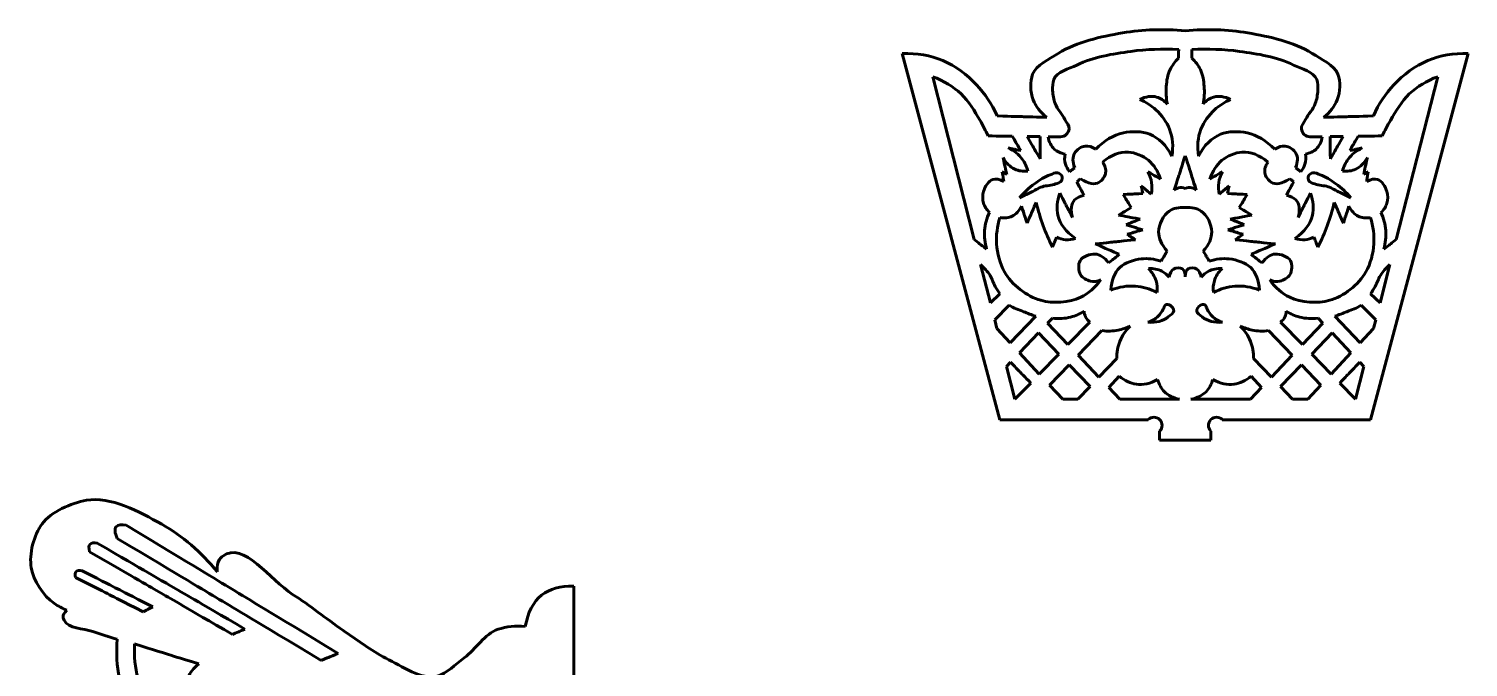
# Model space of a CAD drawing. Header units: millimetres. Extents: x -143 to 138, y -7 to 318.
# Drawn here: x -143.4 to 137.9, y 193.7 to 318.3 of the extents above; entities that cross this region are included whole.
import ezdxf

# ---------------------------------------------------------------- set-up
doc = ezdxf.new("R2010")
doc.units = ezdxf.units.MM
doc.linetypes.add('K5LT32771', pattern=[0])

msp = doc.modelspace()

# ---------------------------------------------------------------- linework, layer by layer
at = {"color": 30, "linetype": 'K5LT32771', "lineweight": 60, "true_color": 0xff8000}
for p, q in [((46.37, 242), (27.27, 313.49)), ((118.76, 242), (137.87, 313.49)), ((41.35, 277.19), (33.23, 308.98)), ((123.79, 277.19), (131.9, 308.98)), ((44.5, 264.84), (42.59, 272.3)), ((120.64, 264.84), (122.54, 272.3)), ((44.5, 264.84), (46.37, 266.58)), ((120.64, 264.84), (118.76, 266.58)), ((45.35, 261.5), (48.15, 264.35)), ((48.36, 257.04), (53.36, 262.21)), ((55.69, 260.85), (56.61, 261.83)), ((109.45, 260.85), (108.52, 261.83)), ((116.77, 257.04), (111.78, 262.21)), ((119.79, 261.5), (116.98, 264.35)), ((45.78, 259.81), (45.35, 261.5)), ((45.78, 259.81), (48.36, 257.04)), ((50.2, 255.06), (53.88, 258.95)), ((53.88, 258.95), (57.86, 254.82)), ((55.69, 260.85), (59.66, 256.67)), ((59.66, 256.67), (63.93, 261.07)), ((61.66, 254.58), (66.3, 259.39)), ((103.47, 254.58), (98.83, 259.39)), ((105.47, 256.67), (101.21, 261.07)), ((109.45, 260.85), (105.47, 256.67)), ((111.26, 258.95), (107.28, 254.82)), ((114.94, 255.06), (111.26, 258.95)), ((119.36, 259.81), (116.77, 257.04)), ((119.36, 259.81), (119.79, 261.5)), ((47.67, 252.39), (48.45, 253.22)), ((50.2, 255.06), (54.06, 250.91)), ((54.06, 250.91), (57.86, 254.82)), ((61.66, 254.58), (65.72, 250.31)), ((65.72, 250.31), (69.21, 253.92)), ((99.41, 250.31), (95.93, 253.92)), ((103.47, 254.58), (99.41, 250.31)), ((111.07, 250.91), (107.28, 254.82)), ((114.94, 255.06), (111.07, 250.91)), ((117.46, 252.39), (116.68, 253.22)), ((49.3, 246), (47.67, 252.39)), ((56.06, 248.76), (59.88, 252.73)), ((59.88, 252.73), (63.97, 248.48)), ((67.64, 248.3), (69.68, 250.49)), ((97.5, 248.3), (95.46, 250.49)), ((105.26, 252.73), (101.17, 248.48)), ((109.08, 248.76), (105.26, 252.73)), ((115.83, 246), (117.46, 252.39)), ((49.3, 246), (52.37, 249.16)), ((56.06, 248.76), (58.63, 246)), ((61.58, 246), (63.97, 248.48)), ((67.64, 248.3), (69.82, 246)), ((97.5, 248.3), (95.31, 246)), ((103.56, 246), (101.17, 248.48)), ((109.08, 248.76), (106.51, 246)), ((115.83, 246), (112.77, 249.16)), ((46.37, 242), (75.32, 242)), ((89.81, 242), (118.76, 242)), ((77.57, 239.75), (77.57, 238)), ((87.57, 238), (87.57, 239.75)), ((87.57, 238), (77.57, 238))]:
    msp.add_line(p, q, dxfattribs=at)
for centre, start, end in [((76.45, 240.88), 315, 135), ((88.69, 240.88), 45, 225)]:
    msp.add_arc(centre, 1.59, start, end, dxfattribs=at)
for points, knots in [([(55.55, 301.05), (54.25, 302.04), (53.35, 303.18), (52.85, 304.46), (52.28, 305.94), (52.2, 308.08), (52.75, 309.48), (53.46, 311.28), (55.98, 312.41), (57.77, 313.53), (61.45, 315.82), (66.04, 316.81), (70.34, 317.53), (74.32, 318.2), (78.4, 318.34), (82.57, 317.94)], [0, 0, 0, 0, 1, 1, 1, 2, 2, 2, 3, 3, 3, 4, 4, 4, 5, 5, 5, 5]), ([(109.59, 301.05), (110.89, 302.04), (111.79, 303.18), (112.28, 304.46), (112.86, 305.94), (112.94, 308.08), (112.39, 309.48), (111.68, 311.28), (109.16, 312.41), (107.36, 313.53), (103.69, 315.82), (99.09, 316.81), (94.8, 317.53), (90.81, 318.2), (86.74, 318.34), (82.57, 317.94)], [0, 0, 0, 0, 1, 1, 1, 2, 2, 2, 3, 3, 3, 4, 4, 4, 5, 5, 5, 5]), ([(27.27, 313.49), (30.14, 313.59), (32.78, 313.13), (35.19, 312.13), (37.63, 311.12), (39.98, 309.35), (41.8, 307.42), (43.44, 305.68), (44.77, 303.64), (45.8, 301.31)], [0, 0, 0, 0, 1, 1, 1, 2, 2, 2, 3, 3, 3, 3]), ([(81.29, 314.28), (78.14, 314.46), (75.03, 314.34), (71.96, 313.93), (68.39, 313.44), (64.63, 312.85), (61.4, 311.26), (59.82, 310.48), (57.44, 309.95), (56.88, 308.41), (56.65, 307.79), (56.63, 306.97), (56.66, 306.26), (56.68, 305.41), (56.87, 304.54), (57.15, 303.74), (57.55, 302.61), (58.51, 301.71), (59.06, 300.62), (59.35, 300.03), (59.95, 299.39), (59.87, 298.79), (59.82, 298.42), (59.59, 297.94), (59.3, 297.68), (59.03, 297.43), (58.66, 297.29), (58.2, 297.24)], [0, 0, 0, 0, 1, 1, 1, 2, 2, 2, 3, 3, 3, 4, 4, 4, 5, 5, 5, 6, 6, 6, 7, 7, 7, 8, 8, 8, 9, 9, 9, 9]), ([(79.09, 303.6), (78.84, 304.78), (78.77, 305.94), (78.86, 307.09), (78.95, 308.2), (79.12, 309.39), (79.61, 310.38), (80, 311.19), (80.55, 311.92), (81.26, 312.58)], [0, 0, 0, 0, 1, 1, 1, 2, 2, 2, 3, 3, 3, 3]), ([(83.85, 314.28), (87, 314.46), (90.11, 314.34), (93.17, 313.93), (96.75, 313.44), (100.51, 312.85), (103.73, 311.26), (105.31, 310.48), (107.69, 309.95), (108.26, 308.41), (108.49, 307.79), (108.5, 306.97), (108.48, 306.26), (108.45, 305.41), (108.27, 304.54), (107.98, 303.74), (107.58, 302.61), (106.63, 301.71), (106.08, 300.62), (105.78, 300.03), (105.18, 299.39), (105.26, 298.79), (105.32, 298.42), (105.54, 297.94), (105.83, 297.68), (106.11, 297.43), (106.48, 297.29), (106.94, 297.24)], [0, 0, 0, 0, 1, 1, 1, 2, 2, 2, 3, 3, 3, 4, 4, 4, 5, 5, 5, 6, 6, 6, 7, 7, 7, 8, 8, 8, 9, 9, 9, 9]), ([(86.05, 303.6), (86.29, 304.78), (86.37, 305.94), (86.27, 307.09), (86.18, 308.2), (86.01, 309.39), (85.53, 310.38), (85.14, 311.19), (84.58, 311.92), (83.87, 312.58)], [0, 0, 0, 0, 1, 1, 1, 2, 2, 2, 3, 3, 3, 3]), ([(137.87, 313.49), (135, 313.59), (132.36, 313.13), (129.95, 312.13), (127.51, 311.12), (125.16, 309.35), (123.33, 307.42), (121.69, 305.68), (120.36, 303.64), (119.33, 301.31)], [0, 0, 0, 0, 1, 1, 1, 2, 2, 2, 3, 3, 3, 3]), ([(33.23, 308.98), (35.38, 308.18), (37.23, 307.06), (38.78, 305.62), (40.3, 304.21), (41.4, 302.27), (42.47, 300.44), (43.04, 299.46), (43.57, 298.45), (44.06, 297.42)], [0, 0, 0, 0, 1, 1, 1, 2, 2, 2, 3, 3, 3, 3]), ([(131.9, 308.98), (129.76, 308.18), (127.91, 307.06), (126.36, 305.62), (124.84, 304.21), (123.74, 302.27), (122.67, 300.44), (122.09, 299.46), (121.56, 298.45), (121.08, 297.42)], [0, 0, 0, 0, 1, 1, 1, 2, 2, 2, 3, 3, 3, 3]), ([(73.69, 304.52), (74.89, 305.13), (75.99, 305.29), (76.98, 305.01), (77.74, 304.8), (78.44, 304.33), (79.09, 303.6)], [0, 0, 0, 0, 1, 1, 1, 2, 2, 2, 2]), ([(79.98, 293.49), (80.27, 295.39), (80.11, 297.13), (79.51, 298.71), (78.97, 300.11), (77.96, 301.49), (76.84, 302.52), (75.94, 303.34), (74.89, 304.01), (73.69, 304.52)], [0, 0, 0, 0, 1, 1, 1, 2, 2, 2, 3, 3, 3, 3]), ([(85.16, 293.49), (84.87, 295.39), (85.02, 297.13), (85.63, 298.71), (86.17, 300.11), (87.18, 301.49), (88.3, 302.52), (89.2, 303.34), (90.25, 304.01), (91.44, 304.52)], [0, 0, 0, 0, 1, 1, 1, 2, 2, 2, 3, 3, 3, 3]), ([(91.44, 304.52), (90.24, 305.13), (89.15, 305.29), (88.15, 305.01), (87.39, 304.8), (86.69, 304.33), (86.05, 303.6)], [0, 0, 0, 0, 1, 1, 1, 2, 2, 2, 2]), ([(65.09, 294.8), (66.73, 296.52), (68.52, 297.59), (70.48, 298.01), (72.09, 298.36), (74.15, 298.35), (75.65, 297.74), (77.4, 297.03), (78.85, 295.61), (79.98, 293.49)], [0, 0, 0, 0, 1, 1, 1, 2, 2, 2, 3, 3, 3, 3]), ([(100.05, 294.8), (98.41, 296.52), (96.61, 297.59), (94.66, 298.01), (93.04, 298.36), (90.98, 298.35), (89.49, 297.74), (87.73, 297.03), (86.29, 295.61), (85.16, 293.49)], [0, 0, 0, 0, 1, 1, 1, 2, 2, 2, 3, 3, 3, 3]), ([(55.77, 297.27), (55.95, 296.23), (56.36, 295.42), (56.99, 294.84), (57.52, 294.35), (58.22, 294.03), (59.09, 293.88)], [0, 0, 0, 0, 1, 1, 1, 2, 2, 2, 2]), ([(60.98, 291.19), (60.54, 292.36), (60.53, 293.31), (60.93, 294.03), (61.3, 294.68), (62.28, 295.36), (63.04, 295.44), (63.68, 295.51), (64.36, 295.3), (65.09, 294.8)], [0, 0, 0, 0, 1, 1, 1, 2, 2, 2, 3, 3, 3, 3]), ([(104.15, 291.19), (104.59, 292.36), (104.61, 293.31), (104.2, 294.03), (103.84, 294.68), (102.86, 295.36), (102.1, 295.44), (101.46, 295.51), (100.77, 295.3), (100.05, 294.8)], [0, 0, 0, 0, 1, 1, 1, 2, 2, 2, 3, 3, 3, 3]), ([(109.36, 297.27), (109.18, 296.23), (108.78, 295.42), (108.15, 294.84), (107.61, 294.35), (106.91, 294.03), (106.05, 293.88)], [0, 0, 0, 0, 1, 1, 1, 2, 2, 2, 2]), ([(51.83, 290.54), (50.86, 290.45), (50, 290.58), (49.25, 290.93), (48.33, 291.36), (47.57, 292.12), (46.97, 293.21)], [0, 0, 0, 0, 1, 1, 1, 2, 2, 2, 2]), ([(47.99, 295.07), (49.13, 294.53), (50.05, 293.8), (50.72, 292.89), (51.22, 292.21), (51.59, 291.42), (51.83, 290.54)], [0, 0, 0, 0, 1, 1, 1, 2, 2, 2, 2]), ([(59.09, 293.88), (58.96, 293.18), (58.98, 292.53), (59.16, 291.92), (59.32, 291.39), (59.59, 290.9), (59.97, 290.43)], [0, 0, 0, 0, 1, 1, 1, 2, 2, 2, 2]), ([(66.4, 292.3), (68.08, 293.7), (69.77, 294.35), (71.44, 294.26), (72.76, 294.19), (74.35, 293.52), (75.39, 292.66), (76.46, 291.77), (77.24, 290.55), (77.73, 288.98)], [0, 0, 0, 0, 1, 1, 1, 2, 2, 2, 3, 3, 3, 3]), ([(98.74, 292.3), (97.05, 293.7), (95.37, 294.35), (93.69, 294.26), (92.37, 294.19), (90.79, 293.52), (89.75, 292.66), (88.68, 291.77), (87.9, 290.55), (87.4, 288.98)], [0, 0, 0, 0, 1, 1, 1, 2, 2, 2, 3, 3, 3, 3]), ([(106.05, 293.88), (106.18, 293.18), (106.15, 292.53), (105.97, 291.92), (105.82, 291.39), (105.55, 290.9), (105.17, 290.43)], [0, 0, 0, 0, 1, 1, 1, 2, 2, 2, 2]), ([(117.15, 295.07), (116, 294.53), (115.09, 293.8), (114.42, 292.89), (113.91, 292.21), (113.54, 291.42), (113.3, 290.54)], [0, 0, 0, 0, 1, 1, 1, 2, 2, 2, 2]), ([(113.3, 290.54), (114.27, 290.45), (115.13, 290.58), (115.88, 290.93), (116.81, 291.36), (117.57, 292.12), (118.16, 293.21)], [0, 0, 0, 0, 1, 1, 1, 2, 2, 2, 2]), ([(50.2, 285.33), (51.08, 286.38), (52.06, 287.3), (53.14, 288.09), (54.08, 288.77), (55.09, 289.47), (56.2, 289.84), (56.66, 289.99), (57.19, 290.31), (57.62, 290.2), (57.93, 290.12), (58.36, 289.88), (58.48, 289.6), (58.59, 289.35), (58.53, 288.9), (58.39, 288.65), (58.21, 288.31), (57.64, 288.2), (57.24, 288.03), (56.43, 287.69), (55.48, 287.78), (54.65, 287.5), (53.84, 287.21), (53.09, 286.72), (52.31, 286.34), (51.61, 286), (50.91, 285.66), (50.2, 285.33)], [0, 0, 0, 0, 1, 1, 1, 2, 2, 2, 3, 3, 3, 4, 4, 4, 5, 5, 5, 6, 6, 6, 7, 7, 7, 8, 8, 8, 9, 9, 9, 9]), ([(62.12, 289.04), (63.67, 288.04), (64.88, 287.83), (65.77, 288.38), (66.31, 288.72), (66.92, 289.56), (67.02, 290.22), (67.12, 290.87), (66.91, 291.56), (66.4, 292.3)], [0, 0, 0, 0, 1, 1, 1, 2, 2, 2, 3, 3, 3, 3]), ([(75.27, 290.43), (75.65, 289.74), (75.9, 289.03), (76.01, 288.29), (76.12, 287.55), (76.09, 286.79), (75.92, 286.01)], [0, 0, 0, 0, 1, 1, 1, 2, 2, 2, 2]), ([(89.87, 290.43), (89.48, 289.74), (89.23, 289.03), (89.12, 288.29), (89.01, 287.55), (89.04, 286.79), (89.21, 286.01)], [0, 0, 0, 0, 1, 1, 1, 2, 2, 2, 2]), ([(103.01, 289.04), (101.47, 288.04), (100.25, 287.83), (99.36, 288.38), (98.83, 288.72), (98.21, 289.56), (98.12, 290.22), (98.02, 290.87), (98.23, 291.56), (98.74, 292.3)], [0, 0, 0, 0, 1, 1, 1, 2, 2, 2, 3, 3, 3, 3]), ([(114.93, 285.33), (114.05, 286.38), (113.07, 287.3), (112, 288.09), (111.05, 288.77), (110.04, 289.47), (108.94, 289.84), (108.48, 289.99), (107.95, 290.31), (107.51, 290.2), (107.21, 290.12), (106.77, 289.88), (106.65, 289.6), (106.54, 289.35), (106.61, 288.9), (106.74, 288.65), (106.93, 288.31), (107.5, 288.2), (107.9, 288.03), (108.7, 287.69), (109.66, 287.78), (110.48, 287.5), (111.3, 287.21), (112.04, 286.72), (112.83, 286.34), (113.53, 286), (114.23, 285.66), (114.93, 285.33)], [0, 0, 0, 0, 1, 1, 1, 2, 2, 2, 3, 3, 3, 4, 4, 4, 5, 5, 5, 6, 6, 6, 7, 7, 7, 8, 8, 8, 9, 9, 9, 9]), ([(47.11, 288.54), (46.29, 288.96), (45.58, 289.1), (44.98, 288.93), (44.15, 288.71), (43.41, 287.47), (43.15, 286.56), (42.95, 285.87), (42.94, 284.98), (43.15, 284.28), (43.35, 283.63), (43.74, 283.02), (44.31, 282.48)], [0, 0, 0, 0, 1, 1, 1, 2, 2, 2, 3, 3, 3, 4, 4, 4, 4]), ([(82.57, 287.14), (82.1, 287.34), (81.67, 287.39), (81.26, 287.29), (80.96, 287.21), (80.67, 287.05), (80.4, 286.81)], [0, 0, 0, 0, 1, 1, 1, 2, 2, 2, 2]), ([(82.57, 287.14), (83.03, 287.34), (83.47, 287.39), (83.87, 287.29), (84.17, 287.21), (84.46, 287.05), (84.73, 286.81)], [0, 0, 0, 0, 1, 1, 1, 2, 2, 2, 2]), ([(118.03, 288.54), (118.85, 288.96), (119.56, 289.1), (120.15, 288.93), (120.98, 288.71), (121.72, 287.47), (121.98, 286.56), (122.18, 285.87), (122.2, 284.98), (121.98, 284.28), (121.79, 283.63), (121.4, 283.02), (120.82, 282.48)], [0, 0, 0, 0, 1, 1, 1, 2, 2, 2, 3, 3, 3, 4, 4, 4, 4]), ([(53.45, 284.41), (53.81, 282.86), (54.27, 281.35), (54.81, 279.87), (55.33, 278.45), (55.94, 277.05), (56.62, 275.69)], [0, 0, 0, 0, 1, 1, 1, 2, 2, 2, 2]), ([(58.07, 286.24), (57.51, 284.68), (57.39, 283.23), (57.7, 281.92), (58.11, 280.2), (59.25, 278.7), (61.13, 277.41)], [0, 0, 0, 0, 1, 1, 1, 2, 2, 2, 2]), ([(60.53, 281.47), (60.11, 283.02), (60.25, 284.16), (60.95, 284.91), (61.36, 285.36), (61.97, 285.67), (62.79, 285.83)], [0, 0, 0, 0, 1, 1, 1, 2, 2, 2, 2]), ([(104.61, 281.47), (105.03, 283.02), (104.89, 284.16), (104.19, 284.91), (103.77, 285.36), (103.16, 285.67), (102.35, 285.83)], [0, 0, 0, 0, 1, 1, 1, 2, 2, 2, 2]), ([(107.06, 286.24), (107.62, 284.68), (107.75, 283.23), (107.43, 281.92), (107.03, 280.2), (105.89, 278.7), (104, 277.41)], [0, 0, 0, 0, 1, 1, 1, 2, 2, 2, 2]), ([(111.69, 284.41), (111.32, 282.86), (110.87, 281.35), (110.32, 279.87), (109.8, 278.45), (109.2, 277.05), (108.51, 275.69)], [0, 0, 0, 0, 1, 1, 1, 2, 2, 2, 2]), ([(44.31, 282.48), (43.78, 281.32), (43.47, 280.14), (43.37, 278.94), (43.28, 277.74), (43.41, 276.52), (43.77, 275.28)], [0, 0, 0, 0, 1, 1, 1, 2, 2, 2, 2]), ([(46.37, 281.46), (45.82, 279.73), (45.6, 278.02), (45.7, 276.34), (45.82, 274.48), (46.35, 272.44), (47.24, 270.87), (48.66, 268.38), (51.64, 266.05), (54.34, 265.31), (56.69, 264.67), (59.93, 264.8), (62.16, 265.91), (63.62, 266.64), (64.91, 267.77), (66.05, 269.29)], [0, 0, 0, 0, 1, 1, 1, 2, 2, 2, 3, 3, 3, 4, 4, 4, 5, 5, 5, 5]), ([(46.37, 281.46), (47.29, 281.32), (48.08, 281.41), (48.76, 281.74), (49.51, 282.11), (50.12, 282.77), (50.57, 283.73)], [0, 0, 0, 0, 1, 1, 1, 2, 2, 2, 2]), ([(79.04, 274.91), (77.93, 276.18), (77.37, 277.44), (77.38, 278.68), (77.38, 280.05), (78.29, 282), (79.45, 282.75), (80.26, 283.27), (81.3, 283.5), (82.57, 283.43)], [0, 0, 0, 0, 1, 1, 1, 2, 2, 2, 3, 3, 3, 3]), ([(86.1, 274.91), (87.21, 276.18), (87.76, 277.44), (87.76, 278.68), (87.75, 280.05), (86.84, 282), (85.68, 282.75), (84.87, 283.27), (83.83, 283.5), (82.57, 283.43)], [0, 0, 0, 0, 1, 1, 1, 2, 2, 2, 3, 3, 3, 3]), ([(118.76, 281.46), (119.31, 279.73), (119.54, 278.02), (119.43, 276.34), (119.31, 274.48), (118.78, 272.44), (117.89, 270.87), (116.48, 268.38), (113.5, 266.05), (110.8, 265.31), (108.45, 264.67), (105.2, 264.8), (102.98, 265.91), (101.52, 266.64), (100.22, 267.77), (99.09, 269.29)], [0, 0, 0, 0, 1, 1, 1, 2, 2, 2, 3, 3, 3, 4, 4, 4, 5, 5, 5, 5]), ([(118.76, 281.46), (117.85, 281.32), (117.05, 281.41), (116.38, 281.74), (115.62, 282.11), (115.02, 282.77), (114.57, 283.73)], [0, 0, 0, 0, 1, 1, 1, 2, 2, 2, 2]), ([(120.82, 282.48), (121.36, 281.32), (121.67, 280.14), (121.76, 278.94), (121.85, 277.74), (121.72, 276.52), (121.37, 275.28)], [0, 0, 0, 0, 1, 1, 1, 2, 2, 2, 2]), ([(57.42, 277.67), (58.01, 277.37), (58.6, 277.19), (59.2, 277.14), (59.84, 277.09), (60.48, 277.18), (61.13, 277.41)], [0, 0, 0, 0, 1, 1, 1, 2, 2, 2, 2]), ([(107.71, 277.67), (107.13, 277.37), (106.53, 277.19), (105.93, 277.14), (105.3, 277.09), (104.66, 277.18), (104, 277.41)], [0, 0, 0, 0, 1, 1, 1, 2, 2, 2, 2]), ([(67.61, 272.6), (66.76, 273.69), (65.87, 274.27), (64.94, 274.35), (64.01, 274.43), (62.44, 273.82), (62.01, 273.04), (61.64, 272.38), (61.67, 271), (62.09, 270.31), (62.46, 269.72), (63.36, 269.18), (64.08, 269.04), (64.69, 268.92), (65.35, 269), (66.05, 269.29)], [0, 0, 0, 0, 1, 1, 1, 2, 2, 2, 3, 3, 3, 4, 4, 4, 5, 5, 5, 5]), ([(68.06, 267.31), (68.18, 269.23), (68.75, 270.69), (69.78, 271.71), (70.76, 272.68), (72.52, 273.23), (73.96, 273.4), (75.22, 273.55), (76.52, 273.4), (77.85, 272.95)], [0, 0, 0, 0, 1, 1, 1, 2, 2, 2, 3, 3, 3, 3]), ([(97.08, 267.31), (96.95, 269.23), (96.38, 270.69), (95.36, 271.71), (94.37, 272.68), (92.62, 273.23), (91.17, 273.4), (89.92, 273.55), (88.62, 273.4), (87.28, 272.95)], [0, 0, 0, 0, 1, 1, 1, 2, 2, 2, 3, 3, 3, 3]), ([(97.52, 272.6), (98.37, 273.69), (99.26, 274.27), (100.19, 274.35), (101.13, 274.43), (102.7, 273.82), (103.13, 273.04), (103.5, 272.38), (103.47, 271), (103.04, 270.31), (102.67, 269.72), (101.78, 269.18), (101.05, 269.04), (100.44, 268.92), (99.79, 269), (99.09, 269.29)], [0, 0, 0, 0, 1, 1, 1, 2, 2, 2, 3, 3, 3, 4, 4, 4, 5, 5, 5, 5]), ([(42.59, 272.3), (43.32, 271.66), (43.93, 270.96), (44.43, 270.17), (44.84, 269.51), (45.04, 268.72), (45.42, 268.04), (45.71, 267.53), (46.03, 267.05), (46.37, 266.58)], [0, 0, 0, 0, 1, 1, 1, 2, 2, 2, 3, 3, 3, 3]), ([(75.38, 271.51), (76.36, 271.57), (77.24, 271.4), (78.01, 271), (78.54, 270.72), (79.03, 270.33), (79.46, 269.84)], [0, 0, 0, 0, 1, 1, 1, 2, 2, 2, 2]), ([(77.06, 266.84), (77.15, 267.65), (77.08, 268.41), (76.86, 269.11), (76.6, 269.99), (76.1, 270.79), (75.38, 271.51)], [0, 0, 0, 0, 1, 1, 1, 2, 2, 2, 2]), ([(79.46, 269.84), (79.58, 270.62), (79.86, 271.15), (80.31, 271.42), (80.73, 271.67), (81.63, 271.73), (82.01, 271.47), (82.38, 271.21), (82.56, 270.69), (82.57, 269.91)], [0, 0, 0, 0, 1, 1, 1, 2, 2, 2, 3, 3, 3, 3]), ([(85.67, 269.84), (85.55, 270.62), (85.27, 271.15), (84.83, 271.42), (84.41, 271.67), (83.5, 271.73), (83.12, 271.47), (82.76, 271.21), (82.57, 270.69), (82.57, 269.91)], [0, 0, 0, 0, 1, 1, 1, 2, 2, 2, 3, 3, 3, 3]), ([(89.76, 271.51), (88.78, 271.57), (87.9, 271.4), (87.13, 271), (86.59, 270.72), (86.11, 270.33), (85.67, 269.84)], [0, 0, 0, 0, 1, 1, 1, 2, 2, 2, 2]), ([(88.07, 266.84), (87.99, 267.65), (88.06, 268.41), (88.27, 269.11), (88.54, 269.99), (89.03, 270.79), (89.76, 271.51)], [0, 0, 0, 0, 1, 1, 1, 2, 2, 2, 2]), ([(122.54, 272.3), (121.81, 271.66), (121.2, 270.96), (120.71, 270.17), (120.29, 269.51), (120.1, 268.72), (119.71, 268.04), (119.43, 267.53), (119.11, 267.05), (118.76, 266.58)], [0, 0, 0, 0, 1, 1, 1, 2, 2, 2, 3, 3, 3, 3]), ([(68.06, 267.31), (69.67, 267.94), (71.26, 268.2), (72.83, 268.08), (74.26, 267.98), (75.67, 267.56), (77.06, 266.84)], [0, 0, 0, 0, 1, 1, 1, 2, 2, 2, 2]), ([(97.08, 267.31), (95.46, 267.94), (93.87, 268.2), (92.3, 268.08), (90.87, 267.98), (89.46, 267.56), (88.07, 266.84)], [0, 0, 0, 0, 1, 1, 1, 2, 2, 2, 2]), ([(75.28, 261.04), (76.07, 261.28), (76.74, 261.67), (77.29, 262.19), (77.68, 262.58), (77.99, 263.08), (78.27, 263.56), (78.43, 263.84), (78.47, 264.28), (78.7, 264.42), (78.93, 264.55), (79.42, 264.47), (79.68, 264.33), (80, 264.15), (80.32, 263.6), (80.32, 263.26), (80.32, 262.83), (79.65, 262.39), (79.25, 262.07), (78.22, 261.24), (76.9, 260.89), (75.28, 261.04)], [0, 0, 0, 0, 1, 1, 1, 2, 2, 2, 3, 3, 3, 4, 4, 4, 5, 5, 5, 6, 6, 6, 7, 7, 7, 7]), ([(89.86, 261.04), (89.06, 261.28), (88.39, 261.67), (87.85, 262.19), (87.45, 262.58), (87.15, 263.08), (86.87, 263.56), (86.71, 263.84), (86.67, 264.28), (86.44, 264.42), (86.2, 264.55), (85.71, 264.47), (85.46, 264.33), (85.13, 264.15), (84.81, 263.6), (84.82, 263.26), (84.82, 262.83), (85.48, 262.39), (85.88, 262.07), (86.91, 261.24), (88.24, 260.89), (89.86, 261.04)], [0, 0, 0, 0, 1, 1, 1, 2, 2, 2, 3, 3, 3, 4, 4, 4, 5, 5, 5, 6, 6, 6, 7, 7, 7, 7]), ([(48.15, 264.35), (49.05, 263.77), (50.02, 263.47), (50.98, 263.09), (51.76, 262.77), (52.55, 262.48), (53.36, 262.21)], [0, 0, 0, 0, 1, 1, 1, 2, 2, 2, 2]), ([(56.61, 261.83), (57.86, 261.67), (59.05, 261.74), (60.18, 262.04), (61.1, 262.27), (61.98, 262.66), (62.83, 263.2)], [0, 0, 0, 0, 1, 1, 1, 2, 2, 2, 2]), ([(62.83, 263.2), (62.84, 262.78), (62.94, 262.4), (63.1, 262.06), (63.29, 261.68), (63.56, 261.35), (63.93, 261.07)], [0, 0, 0, 0, 1, 1, 1, 2, 2, 2, 2]), ([(102.31, 263.2), (102.29, 262.78), (102.2, 262.4), (102.03, 262.06), (101.85, 261.68), (101.57, 261.35), (101.21, 261.07)], [0, 0, 0, 0, 1, 1, 1, 2, 2, 2, 2]), ([(108.52, 261.83), (107.28, 261.67), (106.09, 261.74), (104.95, 262.04), (104.03, 262.27), (103.15, 262.66), (102.31, 263.2)], [0, 0, 0, 0, 1, 1, 1, 2, 2, 2, 2]), ([(116.98, 264.35), (116.08, 263.77), (115.11, 263.47), (114.16, 263.09), (113.37, 262.77), (112.58, 262.48), (111.78, 262.21)], [0, 0, 0, 0, 1, 1, 1, 2, 2, 2, 2]), ([(66.3, 259.39), (67.39, 259.25), (68.43, 259.28), (69.45, 259.49), (70.26, 259.65), (71.04, 259.92), (71.8, 260.29)], [0, 0, 0, 0, 1, 1, 1, 2, 2, 2, 2]), ([(71.8, 260.29), (70.9, 259.39), (70.24, 258.39), (69.8, 257.3), (69.39, 256.26), (69.19, 255.14), (69.21, 253.92)], [0, 0, 0, 0, 1, 1, 1, 2, 2, 2, 2]), ([(98.83, 259.39), (97.75, 259.25), (96.7, 259.28), (95.68, 259.49), (94.88, 259.65), (94.1, 259.92), (93.33, 260.29)], [0, 0, 0, 0, 1, 1, 1, 2, 2, 2, 2]), ([(93.33, 260.29), (94.23, 259.39), (94.9, 258.39), (95.33, 257.3), (95.74, 256.26), (95.94, 255.14), (95.93, 253.92)], [0, 0, 0, 0, 1, 1, 1, 2, 2, 2, 2]), ([(69.68, 250.49), (70.75, 249.6), (71.86, 249.07), (73.02, 248.92), (74.35, 248.74), (75.73, 249.06), (77.16, 249.86)], [0, 0, 0, 0, 1, 1, 1, 2, 2, 2, 2]), ([(95.46, 250.49), (94.38, 249.6), (93.27, 249.07), (92.12, 248.92), (90.79, 248.74), (89.41, 249.06), (87.98, 249.86)], [0, 0, 0, 0, 1, 1, 1, 2, 2, 2, 2]), ([(77.16, 249.86), (77.44, 248.89), (77.89, 248.09), (78.5, 247.47), (79.24, 246.72), (80.23, 246.23), (81.47, 246)], [0, 0, 0, 0, 1, 1, 1, 2, 2, 2, 2]), ([(87.98, 249.86), (87.7, 248.89), (87.25, 248.09), (86.64, 247.47), (85.89, 246.72), (84.9, 246.23), (83.67, 246)], [0, 0, 0, 0, 1, 1, 1, 2, 2, 2, 2]), ([(-106.56, 212.27), (-109.74, 216.18), (-113.37, 219.28), (-117.44, 221.58), (-121.83, 224.07), (-127.47, 227.12), (-132.16, 226.25), (-135.13, 225.69), (-139.04, 224.04), (-140.82, 221.63), (-142.42, 219.48), (-143.41, 215.73), (-142.92, 213.07), (-142.47, 210.57), (-140.63, 207.64), (-138.41, 206.1), (-137.67, 205.58), (-136.85, 205.15), (-135.95, 204.81)], [0, 0, 0, 0, 1, 1, 1, 2, 2, 2, 3, 3, 3, 4, 4, 4, 5, 5, 5, 6, 6, 6, 6]), ([(-126.13, 218.81), (-126.63, 219.92), (-126.69, 220.67), (-126.32, 221.09), (-125.99, 221.45), (-125.34, 221.56), (-124.35, 221.4)], [0, 0, 0, 0, 1, 1, 1, 2, 2, 2, 2]), ([(-131.52, 216.19), (-131.72, 216.9), (-131.69, 217.4), (-131.42, 217.68), (-131.17, 217.95), (-130.71, 218.02), (-130.04, 217.91)], [0, 0, 0, 0, 1, 1, 1, 2, 2, 2, 2]), ([(-46.38, 201.59), (-48.31, 201.79), (-50.09, 201.61), (-51.71, 201.06), (-54.33, 200.17), (-56.02, 197.2), (-58.33, 195.48), (-60.03, 194.22), (-61.74, 192.41), (-63.58, 191.92), (-66.67, 191.12), (-70.47, 193.86), (-73.62, 195.42), (-76.59, 196.89), (-79.25, 199.01), (-82.01, 200.89), (-85.34, 203.14), (-88.46, 205.73), (-91.85, 207.89), (-96.22, 210.67), (-101.45, 218.42), (-105.52, 215.35), (-105.64, 215.25), (-105.78, 215.15), (-105.9, 215.04), (-106.36, 214.59), (-106.56, 213.84), (-106.61, 213.2), (-106.64, 212.9), (-106.62, 212.59), (-106.56, 212.27)], [0, 0, 0, 0, 1, 1, 1, 2, 2, 2, 3, 3, 3, 4, 4, 4, 5, 5, 5, 6, 6, 6, 7, 7, 7, 8, 8, 8, 9, 9, 9, 10, 10, 10, 10]), ([(-134.25, 211.18), (-134.4, 211.77), (-134.36, 212.17), (-134.13, 212.38), (-133.92, 212.59), (-133.53, 212.62), (-132.96, 212.47)], [0, 0, 0, 0, 1, 1, 1, 2, 2, 2, 2]), ([(-36.93, 209.5), (-39.55, 209.55), (-41.64, 208.96), (-43.2, 207.72), (-44.86, 206.41), (-45.91, 204.37), (-46.38, 201.59)], [0, 0, 0, 0, 1, 1, 1, 2, 2, 2, 2]), ([(-135.95, 204.81), (-136.53, 204.28), (-136.8, 203.87), (-136.72, 203.38), (-136.69, 203.2), (-136.58, 203.01), (-136.5, 202.85), (-135.64, 201.08), (-132.79, 201.29), (-130.89, 200.63), (-129.32, 200.07), (-127.72, 199.57), (-126.11, 199.12)], [0, 0, 0, 0, 1, 1, 1, 2, 2, 2, 3, 3, 3, 4, 4, 4, 4]), ([(-126.11, 199.12), (-126.56, 193.67), (-125.58, 189.08), (-123.17, 185.35), (-121.21, 182.32), (-118.3, 179.86), (-114.45, 177.96)], [0, 0, 0, 0, 1, 1, 1, 2, 2, 2, 2]), ([(-122.76, 198.2), (-122.93, 193.36), (-121.86, 189.35), (-119.54, 186.18), (-117.71, 183.68), (-115.11, 181.7), (-111.74, 180.24)], [0, 0, 0, 0, 1, 1, 1, 2, 2, 2, 2]), ([(-108.95, 184.15), (-110.61, 185.33), (-111.67, 186.72), (-112.12, 188.33), (-112.39, 189.34), (-112.54, 190.62), (-112.24, 191.6), (-111.93, 192.61), (-111.25, 193.52), (-110.2, 194.3)], [0, 0, 0, 0, 1, 1, 1, 2, 2, 2, 3, 3, 3, 3])]:
    msp.add_open_spline(points, degree=3, knots=knots, dxfattribs=at)
for points in [[(81.26, 312.58), (81.28, 313.71), (81.27, 313.15), (81.29, 314.28)], [(83.87, 312.58), (83.86, 313.71), (83.87, 313.15), (83.85, 314.28)], [(45.8, 301.31), (52.3, 301.14), (49.05, 301.23), (55.55, 301.05)], [(119.33, 301.31), (112.84, 301.14), (116.08, 301.23), (109.59, 301.05)], [(44.06, 297.42), (46.3, 297.39), (47.75, 297.37), (48.77, 297.36)], [(48.77, 297.36), (49.87, 295.49), (49.32, 296.42), (50.42, 294.55)], [(51.68, 297.32), (53.37, 294.41), (52.52, 295.87), (54.21, 292.95)], [(51.68, 297.32), (52.28, 297.32), (53.01, 297.31), (54.24, 297.29)], [(54.24, 297.29), (54.22, 294.4), (54.23, 295.85), (54.21, 292.95)], [(55.77, 297.27), (56.46, 297.27), (57.26, 297.26), (58.2, 297.24)], [(109.36, 297.27), (108.67, 297.27), (107.88, 297.26), (106.94, 297.24)], [(113.45, 297.32), (112.85, 297.32), (112.13, 297.31), (110.89, 297.29)], [(110.89, 297.29), (110.91, 294.4), (110.9, 295.85), (110.93, 292.95)], [(113.45, 297.32), (111.77, 294.41), (112.61, 295.87), (110.93, 292.95)], [(116.36, 297.36), (115.26, 295.49), (115.81, 296.42), (114.71, 294.55)], [(121.08, 297.42), (118.83, 297.39), (117.39, 297.37), (116.36, 297.36)], [(46.97, 293.21), (47.45, 291), (47.21, 292.1), (47.69, 289.89)], [(50.42, 294.55), (48.8, 294.89), (49.61, 294.72), (47.99, 295.07)], [(80.4, 286.81), (81.85, 291.3), (81.13, 289.06), (82.57, 293.55)], [(84.73, 286.81), (83.29, 291.3), (84.01, 289.06), (82.57, 293.55)], [(114.71, 294.55), (116.34, 294.89), (115.53, 294.72), (117.15, 295.07)], [(118.16, 293.21), (117.69, 291), (117.92, 292.1), (117.45, 289.89)], [(47.69, 289.89), (47.12, 290.25), (47.4, 290.07), (46.83, 290.43)], [(46.83, 290.43), (47.02, 289.17), (46.92, 289.8), (47.11, 288.54)], [(59.97, 290.43), (60.64, 290.94), (60.3, 290.69), (60.98, 291.19)], [(77.73, 288.98), (76.09, 289.95), (76.91, 289.46), (75.27, 290.43)], [(87.4, 288.98), (89.04, 289.95), (88.22, 289.46), (89.87, 290.43)], [(105.17, 290.43), (104.49, 290.94), (104.83, 290.69), (104.15, 291.19)], [(117.45, 289.89), (118.02, 290.25), (117.73, 290.07), (118.3, 290.43)], [(118.3, 290.43), (118.12, 289.17), (118.21, 289.8), (118.03, 288.54)], [(61.37, 288.47), (61.87, 288.85), (61.62, 288.66), (62.12, 289.04)], [(62.79, 285.83), (61.84, 287.59), (62.31, 286.71), (61.37, 288.47)], [(75.92, 286.01), (74.64, 287.14), (75.28, 286.57), (73.99, 287.7)], [(73.99, 287.7), (74.19, 286.67), (74.09, 287.19), (74.29, 286.16)], [(89.21, 286.01), (90.5, 287.14), (89.86, 286.57), (91.14, 287.7)], [(91.14, 287.7), (90.94, 286.67), (91.04, 287.19), (90.84, 286.16)], [(102.35, 285.83), (103.3, 287.59), (102.82, 286.71), (103.77, 288.47)], [(103.77, 288.47), (103.26, 288.85), (103.52, 288.66), (103.01, 289.04)], [(51.67, 280.37), (52.85, 283.06), (52.26, 281.72), (53.45, 284.41)], [(58.07, 286.24), (59.71, 283.06), (58.89, 284.65), (60.53, 281.47)], [(74.29, 286.16), (71.72, 286.04), (73, 286.1), (70.43, 285.98)], [(70.43, 285.98), (71.48, 284.28), (70.96, 285.13), (72.01, 283.43)], [(90.84, 286.16), (93.42, 286.04), (92.13, 286.1), (94.7, 285.98)], [(94.7, 285.98), (93.65, 284.28), (94.18, 285.13), (93.13, 283.43)], [(107.06, 286.24), (105.42, 283.06), (106.24, 284.65), (104.61, 281.47)], [(113.47, 280.37), (112.28, 283.06), (112.88, 281.72), (111.69, 284.41)], [(50.57, 283.73), (51.3, 281.49), (50.94, 282.61), (51.67, 280.37)], [(72.01, 283.43), (70.36, 282.44), (71.18, 282.93), (69.54, 281.94)], [(69.54, 281.94), (72.35, 281.43), (70.95, 281.69), (73.76, 281.17)], [(95.59, 281.94), (92.78, 281.43), (94.19, 281.69), (91.38, 281.17)], [(93.13, 283.43), (94.77, 282.44), (93.95, 282.93), (95.59, 281.94)], [(114.57, 283.73), (113.83, 281.49), (114.2, 282.61), (113.47, 280.37)], [(73.76, 281.17), (71.94, 280.44), (72.85, 280.81), (71.03, 280.07)], [(71.03, 280.07), (73.18, 279.42), (72.1, 279.75), (74.26, 279.1)], [(74.26, 279.1), (72.24, 278.5), (73.25, 278.8), (71.23, 278.21)], [(94.11, 280.07), (91.95, 279.42), (93.03, 279.75), (90.87, 279.1)], [(90.87, 279.1), (92.89, 278.5), (91.88, 278.8), (93.9, 278.21)], [(91.38, 281.17), (93.2, 280.44), (92.29, 280.81), (94.11, 280.07)], [(43.77, 275.28), (42.15, 276.55), (42.96, 275.92), (41.35, 277.19)], [(56.62, 275.69), (57.16, 277.01), (56.89, 276.35), (57.42, 277.67)], [(72.84, 277.14), (67.57, 276.6), (70.21, 276.87), (64.94, 276.34)], [(64.94, 276.34), (68.11, 274.99), (66.53, 275.66), (69.69, 274.32)], [(71.23, 278.21), (72.3, 277.49), (71.77, 277.85), (72.84, 277.14)], [(93.9, 278.21), (92.83, 277.49), (93.37, 277.85), (92.3, 277.14)], [(92.3, 277.14), (97.56, 276.6), (94.93, 276.87), (100.19, 276.34)], [(100.19, 276.34), (97.03, 274.99), (98.61, 275.66), (95.44, 274.32)], [(108.51, 275.69), (107.98, 277.01), (108.25, 276.35), (107.71, 277.67)], [(121.37, 275.28), (122.98, 276.55), (122.17, 275.92), (123.79, 277.19)], [(69.69, 274.32), (68.31, 273.17), (69, 273.74), (67.61, 272.6)], [(77.85, 272.95), (78.64, 274.26), (78.25, 273.61), (79.04, 274.91)], [(87.28, 272.95), (86.49, 274.26), (86.89, 273.61), (86.1, 274.91)], [(95.44, 274.32), (96.83, 273.17), (96.14, 273.74), (97.52, 272.6)], [(48.45, 253.22), (51.06, 250.51), (49.76, 251.86), (52.37, 249.16)], [(116.68, 253.22), (114.07, 250.51), (115.38, 251.86), (112.77, 249.16)], [(58.63, 246), (60.59, 246), (59.61, 246), (61.58, 246)], [(69.82, 246), (77.59, 246), (73.71, 246), (81.47, 246)], [(95.31, 246), (87.55, 246), (91.43, 246), (83.67, 246)], [(106.51, 246), (104.54, 246), (105.52, 246), (103.56, 246)], [(-82.94, 196.35), (-110.55, 213.05), (-96.74, 204.7), (-124.35, 221.4)], [(-101.18, 201.11), (-120.42, 212.31), (-110.8, 206.71), (-130.04, 217.91)], [(-126.13, 218.81), (-99.55, 202.94), (-112.84, 210.88), (-86.26, 195)], [(-131.52, 216.19), (-112.89, 205.44), (-122.21, 210.81), (-103.58, 200.06)], [(-134.25, 211.18), (-125.43, 206.71), (-129.84, 208.94), (-121.03, 204.47)], [(-119.18, 205.46), (-128.37, 210.13), (-123.77, 207.8), (-132.96, 212.47)], [(-36.93, 182.93), (-36.93, 200.64), (-36.93, 191.78), (-36.93, 209.5)], [(-121.03, 204.47), (-119.79, 205.13), (-120.41, 204.8), (-119.18, 205.46)], [(-103.58, 200.06), (-101.98, 200.76), (-102.78, 200.41), (-101.18, 201.11)], [(-110.2, 194.3), (-118.57, 196.9), (-114.38, 195.6), (-122.76, 198.2)], [(-86.26, 195), (-84.05, 195.9), (-85.15, 195.45), (-82.94, 196.35)]]:
    msp.add_open_spline(points, degree=3, dxfattribs=at)

doc.saveas('drawing.dxf')
